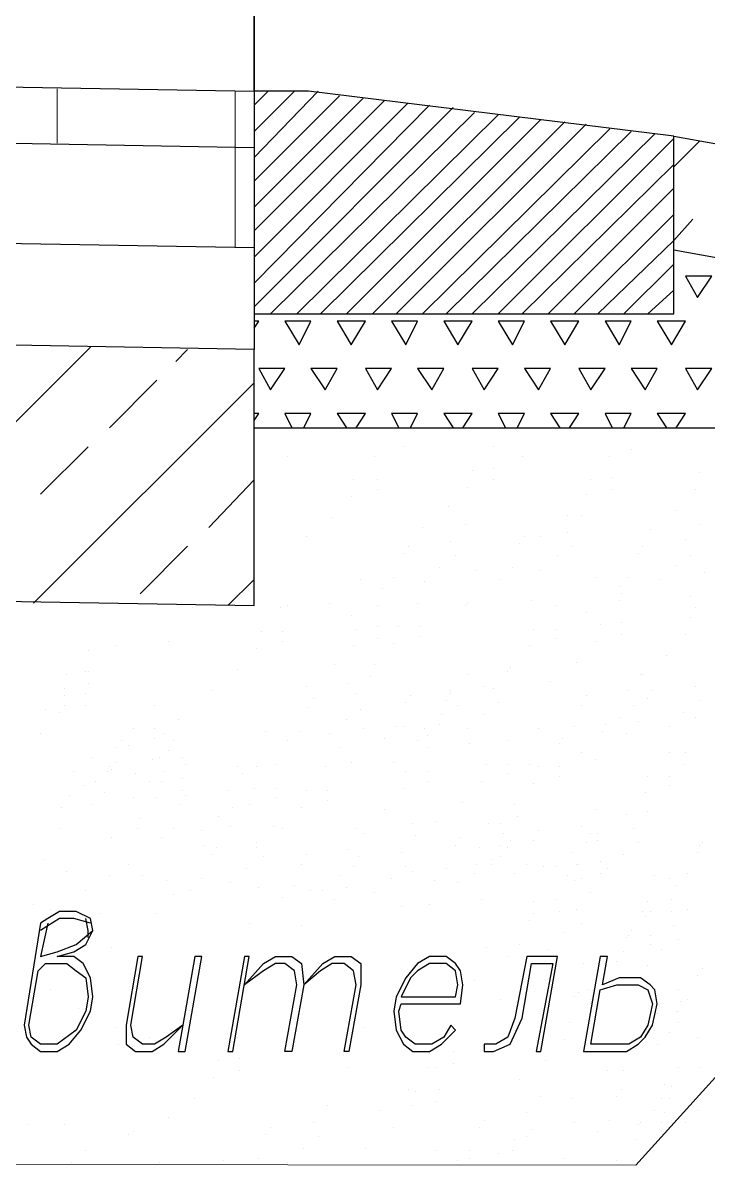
# Model space of a CAD drawing. Header units: millimetres. Extents: x 4241 to 6572, y 870 to 1291.
# Drawn here: x 5144.99 to 5157.22, y 920.87 to 941.26 of the extents above; entities that cross this region are included whole.
import ezdxf

# ---------------------------------------------------------------- set-up
doc = ezdxf.new("R2010")
doc.units = ezdxf.units.MM
doc.layers.add('PDF _0', color=7, linetype='Continuous')
doc.layers.add('PDF _ОВПД_Основная линия', color=7, linetype='Continuous')

msp = doc.modelspace()

# ---------------------------------------------------------------- linework, layer by layer
at = {"layer": 'PDF _0', "color": 5, "lineweight": 25}
msp.add_lwpolyline([(5149.1171, 956.047), (5149.1171, 940.0444)], close=True, dxfattribs=at)
at = {"layer": 'PDF _0', "color": 5, "lineweight": 18}
msp.add_lwpolyline([(5149.1171, 940.1291), (5149.1595, 950.3741)], dxfattribs=at)
at = {"layer": 'PDF _0', "lineweight": 18}
for points in [[(5145.6034, 939.1131), (5145.6034, 940.0868)], [(5148.7785, 937.2503), (5148.7785, 939.0707), (5148.7785, 940.0444)], [(5149.1171, 940.0444), (5149.1171, 937.6314)], [(5156.6104, 938.6897), (5157.0761, 939.1554)], [(5156.6104, 937.3773), (5156.9491, 937.7584)], [(5141.7086, 930.9848), (5146.196, 935.4723)], [(5147.7201, 935.2183), (5147.9318, 935.4299)], [(5145.18, 930.9001), (5149.1171, 934.8373)], [(5146.5347, 934.0329), (5147.3814, 934.8796)], [(5145.307, 932.8475), (5146.1537, 933.6942)], [(5148.3128, 932.2548), (5149.1171, 933.1015)], [(5147.0851, 931.0695), (5147.9318, 931.9162)], [(5148.6515, 930.8578), (5149.1171, 931.3235)], [(5112.4552, 920.9091), (5155.933, 920.8668)]]:
    msp.add_lwpolyline(points, dxfattribs=at)
at = {"layer": 'PDF _0', "lineweight": 30}
msp.add_lwpolyline([(5149.1171, 940.0444), (5149.1171, 935.8533)], dxfattribs=at)
at = {"layer": 'PDF _0', "lineweight": 25}
for points in [[(5149.1171, 939.7904), (5149.3712, 940.0444)], [(5149.1171, 939.3247), (5149.8368, 940.0444)], [(5149.1171, 938.8591), (5150.2602, 940.0444)], [(5149.1171, 938.4357), (5150.6412, 939.9598)], [(5149.1171, 937.97), (5151.0645, 939.9174)], [(5149.1171, 937.5467), (5151.4456, 939.8751)], [(5149.1171, 937.081), (5151.8689, 939.8328)], [(5149.1171, 936.6153), (5152.2499, 939.7904)], [(5149.1171, 936.192), (5152.6733, 939.7481)], [(5149.4135, 936.065), (5153.0543, 939.6634)], [(5149.8792, 936.065), (5153.4776, 939.6211)], [(5150.3025, 936.065), (5153.8586, 939.5788)], [(5150.7682, 936.065), (5154.2397, 939.5364)], [(5151.2339, 936.065), (5154.663, 939.4941)], [(5151.6572, 936.065), (5155.044, 939.4517)], [(5152.1229, 936.065), (5155.4674, 939.3671)], [(5152.5463, 936.065), (5155.8484, 939.3247)], [(5153.0119, 936.065), (5156.2717, 939.2824)], [(5153.4776, 936.065), (5156.6104, 939.1977)], [(5153.901, 936.065), (5156.6104, 938.7321)], [(5154.3667, 936.065), (5156.6104, 938.3087)], [(5154.8323, 936.065), (5156.6104, 937.843)], [(5155.2557, 936.065), (5156.6104, 937.3773)], [(5155.7214, 936.065), (5156.6104, 936.954)], [(5156.1447, 936.065), (5156.6104, 936.4883)], [(5156.6104, 936.065), (5156.6104, 936.065)], [(5149.1171, 935.811), (5149.2018, 935.938), (5149.1171, 935.938)], [(5149.1171, 934.1599), (5149.2018, 934.2869), (5149.1171, 934.2869)], [(5150.0062, 934.0329), (5150.1332, 934.2869), (5149.6675, 934.2869), (5149.7945, 934.0329)], [(5150.9375, 934.0329), (5151.1069, 934.2869), (5150.5989, 934.2869), (5150.7682, 934.0329)], [(5151.9112, 934.0329), (5152.0382, 934.2869), (5151.5726, 934.2869), (5151.6996, 934.0329)], [(5152.8426, 934.0329), (5153.0119, 934.2869), (5152.5039, 934.2869), (5152.6733, 934.0329)], [(5153.8163, 934.0329), (5153.9433, 934.2869), (5153.4776, 934.2869), (5153.6046, 934.0329)], [(5154.7477, 934.0329), (5154.917, 934.2869), (5154.409, 934.2869), (5154.5783, 934.0329)], [(5155.7214, 934.0329), (5155.8484, 934.2869), (5155.3827, 934.2869), (5155.5097, 934.0329)], [(5156.6527, 934.0329), (5156.8221, 934.2869), (5156.3141, 934.2869), (5156.4834, 934.0329)], [(5155.933, 920.8668), (5164.781, 930.6461)], [(5146.196, 925.1849), (5145.8997, 925.2696), (5145.6457, 925.2696), (5145.307, 925.0579)], [(5145.434, 925.1849), (5145.307, 924.5922), (5145.6034, 924.6769), (5145.942, 924.8039), (5146.2384, 925.0579)], [(5146.1537, 924.9309), (5146.1537, 925.0579), (5146.1114, 925.2696)]]:
    msp.add_lwpolyline(points, dxfattribs=at)
for points in [[(5157.2878, 936.7423), (5156.8221, 936.7423), (5157.0338, 936.3613)], [(5150.1332, 935.938), (5149.6675, 935.938), (5149.9215, 935.5146)], [(5151.1069, 935.938), (5150.5989, 935.938), (5150.8529, 935.5146)], [(5152.0382, 935.938), (5151.5726, 935.938), (5151.8266, 935.5146)], [(5153.0119, 935.938), (5152.5039, 935.938), (5152.7579, 935.5146)], [(5153.9433, 935.938), (5153.4776, 935.938), (5153.7316, 935.5146)], [(5154.917, 935.938), (5154.409, 935.938), (5154.663, 935.5146)], [(5155.8484, 935.938), (5155.3827, 935.938), (5155.6367, 935.5146)], [(5156.8221, 935.938), (5156.3141, 935.938), (5156.5681, 935.5146)], [(5149.6675, 935.0913), (5149.2018, 935.0913), (5149.4135, 934.7103)], [(5150.5989, 935.0913), (5150.1332, 935.0913), (5150.3872, 934.7103)], [(5151.5726, 935.0913), (5151.1069, 935.0913), (5151.3186, 934.7103)], [(5152.5039, 935.0913), (5152.0382, 935.0913), (5152.2923, 934.7103)], [(5153.4776, 935.0913), (5153.0119, 935.0913), (5153.2236, 934.7103)], [(5154.409, 935.0913), (5153.9433, 935.0913), (5154.1973, 934.7103)], [(5155.3827, 935.0913), (5154.917, 935.0913), (5155.1287, 934.7103)], [(5156.3141, 935.0913), (5155.8484, 935.0913), (5156.1024, 934.7103)], [(5157.2878, 935.0913), (5156.8221, 935.0913), (5157.0338, 934.7103)], [(5145.6034, 924.5922), (5145.8997, 924.6769), (5146.1114, 924.8039), (5146.2384, 925.0579), (5146.196, 925.2696), (5145.942, 925.3966), (5145.6457, 925.3966), (5145.434, 925.2696), (5145.307, 925.1849), (5145.0107, 923.3645), (5145.053, 923.1529), (5145.1377, 923.0258), (5145.307, 922.8988), (5145.6034, 922.8988), (5145.815, 923.0258), (5146.0267, 923.2799), (5146.196, 923.6185), (5146.2384, 923.8725), (5146.196, 924.2112), (5146.069, 924.4652), (5145.8997, 924.5922)], [(5147.8471, 923.3645), (5147.5508, 923.1529), (5147.3391, 923.0258), (5147.1274, 923.0258), (5146.9581, 923.1529), (5146.9157, 923.3645), (5147.1274, 924.5922), (5147.0427, 924.5922), (5146.8311, 923.3645), (5146.8311, 923.0258), (5147.0004, 922.8988), (5147.2968, 922.8988), (5147.5084, 923.0258), (5147.8471, 923.3645), (5147.7624, 922.8988), (5147.8894, 922.8988), (5148.1858, 924.5922), (5148.0588, 924.5922)], [(5148.7361, 922.8988), (5149.0325, 924.5922), (5148.9478, 924.5922), (5148.6515, 922.8988)], [(5149.7945, 922.8988), (5149.6675, 922.8988), (5149.8792, 924.0842), (5149.8368, 924.3382), (5149.6675, 924.4652), (5149.4982, 924.4652), (5149.2865, 924.3382), (5148.9478, 924.0842), (5149.2865, 924.4652), (5149.4982, 924.5922), (5149.7945, 924.5922), (5149.9638, 924.4652), (5150.0062, 924.0842)], [(5150.8105, 922.8988), (5150.7259, 922.8988), (5150.9375, 924.0842), (5150.8952, 924.3382), (5150.7259, 924.4652), (5150.5142, 924.4652), (5150.3025, 924.3382), (5150.0062, 924.0842), (5150.3449, 924.4652), (5150.5565, 924.5922), (5150.8529, 924.5922), (5151.0222, 924.4652), (5151.0222, 924.0842)], [(5151.7419, 923.7455), (5152.8003, 923.7455), (5152.8426, 924.0842), (5152.8003, 924.3382), (5152.7156, 924.4652), (5152.5463, 924.5922), (5152.2499, 924.5922), (5152.0382, 924.4652), (5151.8266, 924.2112), (5151.6572, 923.8725), (5151.6149, 923.6185), (5151.6572, 923.2799), (5151.7842, 923.0258), (5151.9536, 922.8988), (5152.2499, 922.8988), (5152.4616, 923.0258), (5152.7156, 923.2799), (5152.6309, 923.3645), (5152.5039, 923.1529), (5152.2923, 923.0258), (5151.9959, 923.0258), (5151.8266, 923.1529), (5151.7419, 923.2799), (5151.6996, 923.6185)], [(5154.155, 922.8988), (5154.2397, 922.8988), (5154.536, 924.5922), (5153.9856, 924.5922), (5153.774, 923.4915), (5153.647, 923.1529), (5153.4353, 923.0258), (5153.2236, 923.0258), (5153.2236, 922.8988), (5153.393, 922.8988), (5153.6893, 923.0258), (5153.901, 923.4915), (5154.0703, 924.4652), (5154.4513, 924.4652)], [(5155.298, 924.5922), (5155.0017, 922.8988), (5155.7637, 922.8988), (5155.9754, 923.0258), (5156.1024, 923.1529), (5156.2294, 923.3645), (5156.3141, 923.7455), (5156.2717, 923.9995), (5156.1871, 924.0842), (5156.0177, 924.2112), (5155.6367, 924.2112), (5155.3404, 924.0842), (5155.425, 924.5922)], [(5145.2647, 924.3382), (5145.3917, 924.4652), (5145.7727, 924.4652), (5145.942, 924.3382), (5146.1114, 924.2112), (5146.1537, 923.8725), (5146.1114, 923.6185), (5145.942, 923.2799), (5145.6034, 923.0258), (5145.307, 923.0258), (5145.1377, 923.1529), (5145.0953, 923.3645)], [(5152.7156, 923.8725), (5152.7579, 924.0842), (5152.7156, 924.3382), (5152.5463, 924.4652), (5152.2499, 924.4652), (5152.0382, 924.3382), (5151.9112, 924.2112), (5151.7419, 923.8725)], [(5155.298, 923.9995), (5155.5944, 924.0842), (5155.9754, 924.0842), (5156.1447, 923.9995), (5156.2294, 923.7455), (5156.1447, 923.3645), (5156.0177, 923.1529), (5155.806, 923.0258), (5155.1287, 923.0258)]]:
    msp.add_lwpolyline(points, close=True, dxfattribs=at)
at = {"layer": 'PDF _0', "lineweight": 9}
for points in [[(5149.7098, 933.5249), (5149.7098, 933.5249)], [(5151.2762, 933.5249), (5151.2762, 933.5249)], [(5151.7842, 933.6942), (5151.7842, 933.6942)], [(5153.393, 933.6942), (5153.393, 933.6942)], [(5153.901, 933.5249), (5153.901, 933.5249)], [(5155.4674, 933.5249), (5155.4674, 933.5249)], [(5155.8484, 933.6519), (5155.8484, 933.6519)], [(5153.393, 933.3132), (5153.393, 933.3132)], [(5150.8952, 933.1015), (5150.8952, 933.1015)], [(5151.3186, 933.1015), (5151.3186, 933.1015)], [(5153.0119, 933.2709), (5153.0119, 933.2709)], [(5153.393, 933.1015), (5153.393, 933.1015)], [(5155.1287, 933.1015), (5155.1287, 933.1015)], [(5155.5097, 933.1439), (5155.5097, 933.1439)], [(5157.0761, 933.2285), (5157.0761, 933.2285)], [(5151.3186, 932.9322), (5151.3186, 932.9322)], [(5152.9273, 932.9745), (5152.9273, 932.9745)], [(5155.5097, 932.9322), (5155.5097, 932.9322)], [(5156.9914, 932.9322), (5156.9914, 932.9322)], [(5150.8529, 932.8052), (5150.8529, 932.8052)], [(5155.044, 932.8475), (5155.044, 932.8475)], [(5152.5886, 932.6358), (5152.5886, 932.6358)], [(5156.6527, 932.5512), (5156.6527, 932.5512)], [(5150.5142, 932.4242), (5150.5142, 932.4242)], [(5152.8849, 932.2972), (5152.8849, 932.2972)], [(5154.7053, 932.4665), (5154.7053, 932.4665)], [(5154.9593, 932.4665), (5154.9593, 932.4665)], [(5157.0761, 932.2972), (5157.0761, 932.2972)], [(5150.0485, 932.0855), (5150.0485, 932.0855)], [(5152.1229, 932.2548), (5152.1229, 932.2548)], [(5153.9433, 932.0855), (5153.9433, 932.0855)], [(5154.2397, 932.0855), (5154.2397, 932.0855)], [(5154.7053, 932.1702), (5154.7053, 932.1702)], [(5156.1871, 932.2125), (5156.1871, 932.2125)], [(5151.8689, 931.9162), (5151.8689, 931.9162)], [(5152.6309, 932.0008), (5152.6309, 932.0008)], [(5153.8586, 931.9585), (5153.8586, 931.9585)], [(5154.79, 931.9162), (5154.79, 931.9162)], [(5156.0601, 931.9162), (5156.0601, 931.9162)], [(5156.8221, 932.0432), (5156.8221, 932.0432)], [(5151.7842, 931.7891), (5151.7842, 931.7891)], [(5152.7156, 931.7468), (5152.7156, 931.7468)], [(5154.536, 931.7468), (5154.536, 931.7468)], [(5155.9754, 931.7891), (5155.9754, 931.7891)], [(5156.9067, 931.7468), (5156.9067, 931.7468)], [(5152.4193, 931.5351), (5152.4193, 931.5351)], [(5153.0966, 931.4928), (5153.0966, 931.4928)], [(5153.7316, 931.5351), (5153.7316, 931.5351)], [(5154.2397, 931.4928), (5154.2397, 931.4928)], [(5156.6527, 931.5775), (5156.6527, 931.5775)], [(5151.0222, 931.3235), (5151.0222, 931.3235)], [(5151.6149, 931.3658), (5151.6149, 931.3658)], [(5152.1653, 931.2811), (5152.1653, 931.2811)], [(5153.52, 931.3235), (5153.52, 931.3235)], [(5155.2134, 931.3658), (5155.2134, 931.3658)], [(5155.806, 931.3658), (5155.806, 931.3658)], [(5156.3564, 931.3235), (5156.3564, 931.3235)], [(5157.1608, 931.4505), (5157.1608, 931.4505)], [(5151.4032, 931.1541), (5151.4032, 931.1541)], [(5155.6367, 931.1965), (5155.6367, 931.1965)], [(5155.679, 931.0695), (5155.679, 931.0695)], [(5149.7098, 930.8578), (5149.7098, 930.8578)], [(5150.4719, 930.9001), (5150.4719, 930.9001)], [(5151.3186, 930.8578), (5151.3186, 930.8578)], [(5152.0382, 930.9001), (5152.0382, 930.9001)], [(5152.8849, 930.8578), (5152.8849, 930.8578)], [(5152.9273, 930.9001), (5152.9273, 930.9001)], [(5154.0703, 930.9425), (5154.0703, 930.9425)], [(5154.4937, 930.8578), (5154.4937, 930.8578)], [(5155.6367, 930.9425), (5155.6367, 930.9425)], [(5156.9067, 931.0271), (5156.9067, 931.0271)], [(5148.0164, 930.8154), (5148.0164, 930.8154)], [(5149.5828, 930.8154), (5149.5828, 930.8154)], [(5150.8529, 930.6884), (5150.8529, 930.6884)], [(5155.044, 930.7308), (5155.044, 930.7308)], [(5156.9914, 930.8154), (5156.9914, 930.8154)], [(5151.3186, 930.4768), (5151.3186, 930.4768)], [(5151.6996, 930.4768), (5151.6996, 930.4768)], [(5152.0806, 930.4768), (5152.0806, 930.4768)], [(5155.298, 930.5191), (5155.298, 930.5191)], [(5155.679, 930.5614), (5155.679, 930.5614)], [(5156.9067, 930.6461), (5156.9067, 930.6461)], [(5149.2442, 930.3921), (5149.2442, 930.3921)], [(5149.6252, 930.3921), (5149.6252, 930.3921)], [(5150.9375, 930.4344), (5150.9375, 930.4344)], [(5151.3186, 930.2651), (5151.3186, 930.2651)], [(5152.0806, 930.3074), (5152.0806, 930.3074)], [(5154.1127, 930.4344), (5154.1127, 930.4344)], [(5154.4937, 930.4344), (5154.4937, 930.4344)], [(5154.4937, 930.2651), (5154.4937, 930.2651)], [(5155.679, 930.3498), (5155.679, 930.3498)], [(5156.8221, 930.3498), (5156.8221, 930.3498)], [(5146.1537, 930.0534), (5146.1537, 930.0534)], [(5146.6617, 930.1381), (5146.6617, 930.1381)], [(5147.5931, 930.2228), (5147.5931, 930.2228)], [(5149.1595, 930.0958), (5149.1595, 930.0958)], [(5149.6252, 930.2228), (5149.6252, 930.2228)], [(5150.8952, 930.1381), (5150.8952, 930.1381)], [(5151.6149, 930.1804), (5151.6149, 930.1804)], [(5154.028, 930.1381), (5154.028, 930.1381)], [(5155.2134, 930.2228), (5155.2134, 930.2228)], [(5154.8747, 929.8417), (5154.8747, 929.8417)], [(5156.4834, 929.9688), (5156.4834, 929.9688)], [(5146.1114, 929.6724), (5146.1114, 929.6724)], [(5146.1537, 929.6724), (5146.1537, 929.6724)], [(5148.8208, 929.7147), (5148.8208, 929.7147)], [(5150.5565, 929.7994), (5150.5565, 929.7994)], [(5151.2762, 929.7994), (5151.2762, 929.7994)], [(5153.647, 929.6724), (5153.647, 929.6724)], [(5153.6893, 929.7571), (5153.6893, 929.7571)], [(5145.7727, 929.6301), (5145.7727, 929.6301)], [(5146.1537, 929.4607), (5146.1537, 929.4607)], [(5150.8105, 929.4607), (5150.8105, 929.4607)], [(5151.1916, 929.5877), (5151.1916, 929.5877)], [(5152.9273, 929.6301), (5152.9273, 929.6301)], [(5154.409, 929.5031), (5154.409, 929.5031)], [(5156.0177, 929.6301), (5156.0177, 929.6301)], [(5156.0601, 929.6301), (5156.0601, 929.6301)], [(5145.7304, 929.3761), (5145.7304, 929.3761)], [(5145.7304, 929.2491), (5145.7304, 929.2491)], [(5146.1114, 929.2914), (5146.1114, 929.2914)], [(5148.3551, 929.3337), (5148.3551, 929.3337)], [(5150.0485, 929.4184), (5150.0485, 929.4184)], [(5150.9375, 929.2914), (5150.9375, 929.2914)], [(5151.9112, 929.2491), (5151.9112, 929.2491)], [(5152.6309, 929.3337), (5152.6309, 929.3337)], [(5152.6309, 929.2914), (5152.6309, 929.2914)], [(5153.2236, 929.4184), (5153.2236, 929.4184)], [(5153.393, 929.3761), (5153.393, 929.3761)], [(5155.044, 929.2491), (5155.044, 929.2491)], [(5155.806, 929.3337), (5155.806, 929.3337)], [(5156.2294, 929.3337), (5156.2294, 929.3337)], [(5156.9914, 929.4184), (5156.9914, 929.4184)], [(5145.7304, 929.0797), (5145.7304, 929.0797)], [(5146.1114, 929.0797), (5146.1114, 929.0797)], [(5147.3391, 929.0797), (5147.3391, 929.0797)], [(5150.0908, 929.0374), (5150.0908, 929.0374)], [(5150.1755, 929.2067), (5150.1755, 929.2067)], [(5151.8266, 929.1221), (5151.8266, 929.1221)], [(5152.5463, 929.1644), (5152.5463, 929.1644)], [(5152.7579, 929.0797), (5152.7579, 929.0797)], [(5153.4776, 929.1221), (5153.4776, 929.1221)], [(5154.9593, 929.0797), (5154.9593, 929.0797)], [(5155.8907, 929.0797), (5155.8907, 929.0797)], [(5156.1447, 929.2067), (5156.1447, 929.2067)], [(5157.0761, 929.1644), (5157.0761, 929.1644)], [(5145.3917, 928.9951), (5145.3917, 928.9951)], [(5145.6457, 928.9527), (5145.6457, 928.9527)], [(5147.7624, 928.8257), (5147.7624, 928.8257)], [(5150.7682, 928.8257), (5150.7682, 928.8257)], [(5151.0222, 928.9951), (5151.0222, 928.9951)], [(5152.4616, 928.9104), (5152.4616, 928.9104)], [(5153.2236, 928.9104), (5153.2236, 928.9104)], [(5155.6367, 928.868), (5155.6367, 928.868)], [(5156.7797, 928.9527), (5156.7797, 928.9527)], [(5156.9914, 928.868), (5156.9914, 928.868)], [(5146.9581, 928.6564), (5146.9581, 928.6564)], [(5147.3391, 928.6564), (5147.3391, 928.6564)], [(5149.3288, 928.614), (5149.3288, 928.614)], [(5149.9215, 928.614), (5149.9215, 928.614)], [(5151.0645, 928.6564), (5151.0645, 928.6564)], [(5151.6572, 928.6987), (5151.6572, 928.6987)], [(5151.7842, 928.6987), (5151.7842, 928.6987)], [(5152.1653, 928.6564), (5152.1653, 928.6564)], [(5152.4193, 928.741), (5152.4193, 928.741)], [(5152.9273, 928.6564), (5152.9273, 928.6564)], [(5154.1973, 928.6564), (5154.1973, 928.6564)], [(5154.8323, 928.6987), (5154.8323, 928.6987)], [(5155.3404, 928.614), (5155.3404, 928.614)], [(5155.3827, 928.741), (5155.3827, 928.741)], [(5155.9754, 928.7834), (5155.9754, 928.7834)], [(5156.5257, 928.6987), (5156.5257, 928.6987)], [(5145.307, 928.5717), (5145.307, 928.5717)], [(5146.7464, 928.4447), (5146.7464, 928.4447)], [(5147.3391, 928.487), (5147.3391, 928.487)], [(5147.5084, 928.5717), (5147.5084, 928.5717)], [(5147.6778, 928.4447), (5147.6778, 928.4447)], [(5149.7098, 928.4447), (5149.7098, 928.4447)], [(5150.4719, 928.5717), (5150.4719, 928.5717)], [(5151.4456, 928.487), (5151.4456, 928.487)], [(5152.0382, 928.4447), (5152.0382, 928.4447)], [(5152.2076, 928.5294), (5152.2076, 928.5294)], [(5153.647, 928.4447), (5153.647, 928.4447)], [(5154.6207, 928.487), (5154.6207, 928.487)], [(5155.7637, 928.5717), (5155.7637, 928.5717)], [(5146.6617, 928.3177), (5146.6617, 928.3177)], [(5146.8734, 928.36), (5146.8734, 928.36)], [(5147.5931, 928.2754), (5147.5931, 928.2754)], [(5150.6412, 928.3177), (5150.6412, 928.3177)], [(5152.2076, 928.3177), (5152.2076, 928.3177)], [(5152.9696, 928.4024), (5152.9696, 928.4024)], [(5154.5783, 928.4024), (5154.5783, 928.4024)], [(5154.9593, 928.233), (5154.9593, 928.233)], [(5156.5257, 928.233), (5156.5257, 928.233)], [(5156.8221, 928.233), (5156.8221, 928.233)], [(5146.2384, 928.1484), (5146.2384, 928.1484)], [(5146.6617, 928.0637), (5146.6617, 928.0637)], [(5147.2968, 928.106), (5147.2968, 928.106)], [(5147.4238, 928.1484), (5147.4238, 928.1484)], [(5147.8471, 928.1484), (5147.8471, 928.1484)], [(5147.8894, 928.0214), (5147.8894, 928.0214)], [(5149.4982, 928.0214), (5149.4982, 928.0214)], [(5150.8529, 928.0637), (5150.8529, 928.0637)], [(5151.6149, 928.0637), (5151.6149, 928.0637)], [(5153.266, 928.0214), (5153.266, 928.0214)], [(5153.647, 928.0214), (5153.647, 928.0214)], [(5154.028, 928.0214), (5154.028, 928.0214)], [(5155.2134, 928.106), (5155.2134, 928.106)], [(5156.7797, 928.0214), (5156.7797, 928.0214)], [(5145.8997, 927.8943), (5145.8997, 927.8943)], [(5146.4924, 927.8943), (5146.4924, 927.8943)], [(5146.5347, 927.979), (5146.5347, 927.979)], [(5146.5771, 927.9367), (5146.5771, 927.9367)], [(5147.0004, 927.852), (5147.0004, 927.852)], [(5147.5084, 927.8943), (5147.5084, 927.8943)], [(5148.8208, 927.979), (5148.8208, 927.979)], [(5148.9055, 927.852), (5148.9055, 927.852)], [(5149.1595, 927.979), (5149.1595, 927.979)], [(5150.3872, 927.979), (5150.3872, 927.979)], [(5151.8266, 927.8943), (5151.8266, 927.8943)], [(5152.2076, 927.8943), (5152.2076, 927.8943)], [(5153.647, 927.852), (5153.647, 927.852)], [(5154.1973, 927.979), (5154.1973, 927.979)], [(5154.5783, 927.979), (5154.5783, 927.979)], [(5154.5783, 927.8097), (5154.5783, 927.8097)], [(5156.1447, 927.8097), (5156.1447, 927.8097)], [(5156.5257, 927.8097), (5156.5257, 927.8097)], [(5146.069, 927.6403), (5146.069, 927.6403)], [(5146.2807, 927.725), (5146.2807, 927.725)], [(5147.2544, 927.725), (5147.2544, 927.725)], [(5147.4661, 927.725), (5147.4661, 927.725)], [(5147.8471, 927.7673), (5147.8471, 927.7673)], [(5149.1171, 927.598), (5149.1171, 927.598)], [(5149.4982, 927.598), (5149.4982, 927.598)], [(5151.7842, 927.598), (5151.7842, 927.598)], [(5152.2076, 927.725), (5152.2076, 927.725)], [(5153.1813, 927.725), (5153.1813, 927.725)], [(5154.1127, 927.6827), (5154.1127, 927.6827)], [(5156.5257, 927.6403), (5156.5257, 927.6403)], [(5145.815, 927.471), (5145.815, 927.471)], [(5146.4501, 927.5133), (5146.4501, 927.5133)], [(5146.9581, 927.4287), (5146.9581, 927.4287)], [(5147.3814, 927.4287), (5147.3814, 927.4287)], [(5147.8471, 927.5557), (5147.8471, 927.5557)], [(5147.8894, 927.471), (5147.8894, 927.471)], [(5148.6515, 927.5557), (5148.6515, 927.5557)], [(5149.4982, 927.4287), (5149.4982, 927.4287)], [(5150.0485, 927.5557), (5150.0485, 927.5557)], [(5150.4295, 927.5557), (5150.4295, 927.5557)], [(5156.1024, 927.5133), (5156.1024, 927.5133)], [(5145.688, 927.2593), (5145.688, 927.2593)], [(5146.2384, 927.3017), (5146.2384, 927.3017)], [(5147.8048, 927.3017), (5147.8048, 927.3017)], [(5148.7361, 927.2593), (5148.7361, 927.2593)], [(5149.0325, 927.3017), (5149.0325, 927.3017)], [(5149.9638, 927.2593), (5149.9638, 927.2593)], [(5150.4295, 927.3863), (5150.4295, 927.3863)], [(5151.4456, 927.217), (5151.4456, 927.217)], [(5152.8426, 927.344), (5152.8426, 927.344)], [(5153.774, 927.3017), (5153.774, 927.3017)], [(5155.2134, 927.217), (5155.2134, 927.217)], [(5147.0851, 927.0477), (5147.0851, 927.0477)], [(5148.4821, 927.09), (5148.4821, 927.09)], [(5152.3769, 927.0053), (5152.3769, 927.0053)], [(5153.8163, 927.09), (5153.8163, 927.09)], [(5155.7637, 927.1323), (5155.7637, 927.1323)], [(5156.1447, 927.1747), (5156.1447, 927.1747)], [(5145.6457, 926.8783), (5145.6457, 926.8783)], [(5147.0427, 926.8783), (5147.0427, 926.8783)], [(5147.6778, 926.8783), (5147.6778, 926.8783)], [(5148.1858, 926.836), (5148.1858, 926.836)], [(5148.6938, 926.9206), (5148.6938, 926.9206)], [(5149.4558, 926.9206), (5149.4558, 926.9206)], [(5149.6252, 926.8783), (5149.6252, 926.8783)], [(5150.9375, 926.8783), (5150.9375, 926.8783)], [(5151.0645, 926.7936), (5151.0645, 926.7936)], [(5151.9536, 926.963), (5151.9536, 926.963)], [(5153.3083, 926.963), (5153.3083, 926.963)], [(5153.52, 926.963), (5153.52, 926.963)], [(5153.5623, 926.7936), (5153.5623, 926.7936)], [(5154.1973, 926.836), (5154.1973, 926.836)], [(5154.9593, 926.9206), (5154.9593, 926.9206)], [(5155.1287, 926.7936), (5155.1287, 926.7936)], [(5155.2557, 926.7936), (5155.2557, 926.7936)], [(5155.8907, 926.8783), (5155.8907, 926.8783)], [(5146.5771, 926.709), (5146.5771, 926.709)], [(5147.4661, 926.709), (5147.4661, 926.709)], [(5148.2281, 926.582), (5148.2281, 926.582)], [(5149.1595, 926.6243), (5149.1595, 926.6243)], [(5151.9959, 926.7513), (5151.9959, 926.7513)], [(5152.7156, 926.582), (5152.7156, 926.582)], [(5152.8003, 926.709), (5152.8003, 926.709)], [(5153.52, 926.582), (5153.52, 926.582)], [(5153.6893, 926.6666), (5153.6893, 926.6666)], [(5154.1127, 926.6666), (5154.1127, 926.6666)], [(5155.044, 926.6243), (5155.044, 926.6243)], [(5155.044, 926.6243), (5155.044, 926.6243)], [(5155.2557, 926.6666), (5155.2557, 926.6666)], [(5155.9754, 926.6243), (5155.9754, 926.6243)], [(5157.0761, 926.582), (5157.0761, 926.582)], [(5157.1184, 926.6243), (5157.1184, 926.6243)], [(5148.3551, 926.4126), (5148.3551, 926.4126)], [(5148.4398, 926.5396), (5148.4398, 926.5396)], [(5149.1595, 926.5396), (5149.1595, 926.5396)], [(5149.2865, 926.3703), (5149.2865, 926.3703)], [(5150.0485, 926.4126), (5150.0485, 926.4126)], [(5150.8105, 926.4973), (5150.8105, 926.4973)], [(5150.9799, 926.3703), (5150.9799, 926.3703)], [(5151.7419, 926.455), (5151.7419, 926.455)], [(5153.139, 926.5396), (5153.139, 926.5396)], [(5153.52, 926.3703), (5153.52, 926.3703)], [(5153.647, 926.5396), (5153.647, 926.5396)], [(5154.79, 926.455), (5154.79, 926.455)], [(5155.7214, 926.4126), (5155.7214, 926.4126)], [(5157.0338, 926.455), (5157.0338, 926.455)], [(5145.3493, 926.328), (5145.3493, 926.328)], [(5146.8734, 926.2433), (5146.8734, 926.2433)], [(5149.9638, 926.2433), (5149.9638, 926.2433)], [(5150.8952, 926.201), (5150.8952, 926.201)], [(5150.8952, 926.201), (5150.8952, 926.201)], [(5151.8266, 926.201), (5151.8266, 926.201)], [(5153.0966, 926.2433), (5153.0966, 926.2433)], [(5153.3506, 926.328), (5153.3506, 926.328)], [(5153.3506, 926.2433), (5153.3506, 926.2433)], [(5153.9856, 926.2433), (5153.9856, 926.2433)], [(5154.282, 926.201), (5154.282, 926.201)], [(5154.4937, 926.201), (5154.4937, 926.201)], [(5154.8747, 926.2433), (5154.8747, 926.2433)], [(5154.917, 926.2433), (5154.917, 926.2433)], [(5155.298, 926.2856), (5155.298, 926.2856)], [(5145.7727, 926.1163), (5145.7727, 926.1163)], [(5146.5347, 926.0316), (5146.5347, 926.0316)], [(5147.1274, 926.0316), (5147.1274, 926.0316)], [(5148.1858, 925.9893), (5148.1858, 925.9893)], [(5148.9901, 926.1586), (5148.9901, 926.1586)], [(5150.6412, 926.0316), (5150.6412, 926.0316)], [(5151.5726, 925.9893), (5151.5726, 925.9893)], [(5151.9536, 926.1163), (5151.9536, 926.1163)], [(5152.5463, 926.1586), (5152.5463, 926.1586)], [(5153.0543, 926.074), (5153.0543, 926.074)], [(5153.774, 926.074), (5153.774, 926.074)], [(5154.7053, 926.0316), (5154.7053, 926.0316)], [(5154.9593, 925.9893), (5154.9593, 925.9893)], [(5155.298, 926.074), (5155.298, 926.074)], [(5155.425, 926.1586), (5155.425, 926.1586)], [(5156.2717, 926.0316), (5156.2717, 926.0316)], [(5156.5257, 925.9893), (5156.5257, 925.9893)], [(5156.8644, 926.074), (5156.8644, 926.074)], [(5146.1114, 925.7776), (5146.1114, 925.7776)], [(5147.5508, 925.9469), (5147.5508, 925.9469)], [(5147.9741, 925.7776), (5147.9741, 925.7776)], [(5148.6938, 925.9046), (5148.6938, 925.9046)], [(5149.2018, 925.8199), (5149.2018, 925.8199)], [(5149.8368, 925.8623), (5149.8368, 925.8623)], [(5150.1332, 925.7776), (5150.1332, 925.7776)], [(5150.3449, 925.7776), (5150.3449, 925.7776)], [(5150.7682, 925.8199), (5150.7682, 925.8199)], [(5152.3346, 925.9469), (5152.3346, 925.9469)], [(5152.7579, 925.9046), (5152.7579, 925.9046)], [(5154.8323, 925.9469), (5154.8323, 925.9469)], [(5156.6527, 925.8623), (5156.6527, 925.8623)], [(5147.6778, 925.6929), (5147.6778, 925.6929)], [(5149.6252, 925.6506), (5149.6252, 925.6506)], [(5150.5565, 925.6083), (5150.5565, 925.6083)], [(5151.2762, 925.7353), (5151.2762, 925.7353)], [(5153.1813, 925.6083), (5153.1813, 925.6083)], [(5154.1127, 925.5659), (5154.1127, 925.5659)], [(5154.4937, 925.6083), (5154.4937, 925.6083)], [(5155.1287, 925.7353), (5155.1287, 925.7353)], [(5156.1447, 925.5659), (5156.1447, 925.5659)], [(5156.5681, 925.6083), (5156.5681, 925.6083)], [(5145.18, 925.5236), (5145.18, 925.5236)], [(5145.4764, 925.4389), (5145.4764, 925.4389)], [(5146.3654, 925.3543), (5146.3654, 925.3543)], [(5147.3814, 925.3543), (5147.3814, 925.3543)], [(5151.7419, 925.4813), (5151.7419, 925.4813)], [(5152.2499, 925.5236), (5152.2499, 925.5236)], [(5154.1127, 925.3543), (5154.1127, 925.3543)], [(5154.5783, 925.3966), (5154.5783, 925.3966)], [(5154.8747, 925.4389), (5154.8747, 925.4389)], [(5156.0601, 925.3966), (5156.0601, 925.3966)], [(5156.1871, 925.3966), (5156.1871, 925.3966)], [(5156.5681, 925.3966), (5156.5681, 925.3966)], [(5156.8644, 925.4389), (5156.8644, 925.4389)], [(5149.0325, 925.1849), (5149.0325, 925.1849)], [(5154.028, 925.2273), (5154.028, 925.2273)], [(5154.028, 925.2273), (5154.028, 925.2273)], [(5154.9593, 925.1849), (5154.9593, 925.1849)], [(5156.1024, 925.3119), (5156.1024, 925.3119)], [(5149.9638, 925.1426), (5149.9638, 925.1426)], [(5154.663, 925.0156), (5154.663, 925.0156)], [(5155.806, 924.9732), (5155.806, 924.9732)], [(5155.8484, 925.0579), (5155.8484, 925.0579)], [(5156.1871, 924.9732), (5156.1871, 924.9732)], [(5156.6104, 925.1426), (5156.6104, 925.1426)], [(5146.5771, 924.7616), (5146.5771, 924.7616)], [(5153.266, 924.7616), (5153.266, 924.7616)], [(5153.8586, 924.8039), (5153.8586, 924.8039)], [(5155.7637, 924.9309), (5155.7637, 924.9309)], [(5155.7637, 924.9309), (5155.7637, 924.9309)], [(5156.1871, 924.8039), (5156.1871, 924.8039)], [(5156.6951, 924.8886), (5156.6951, 924.8886)], [(5153.647, 924.5922), (5153.647, 924.5922)], [(5154.3667, 924.7192), (5154.3667, 924.7192)], [(5155.298, 924.5499), (5155.298, 924.5499)], [(5155.7214, 924.6769), (5155.7214, 924.6769)], [(5156.3987, 924.7192), (5156.3987, 924.7192)], [(5155.0017, 924.4652), (5155.0017, 924.4652)], [(5155.5944, 924.5076), (5155.5944, 924.5076)], [(5156.1447, 924.4229), (5156.1447, 924.4229)], [(5157.1184, 924.3806), (5157.1184, 924.3806)], [(5146.2384, 924.2112), (5146.2384, 924.2112)], [(5153.0543, 924.1689), (5153.0543, 924.1689)], [(5155.3827, 924.2959), (5155.3827, 924.2959)], [(5155.3827, 924.2959), (5155.3827, 924.2959)], [(5157.0338, 924.2536), (5157.0338, 924.2536)], [(5145.4764, 923.9995), (5145.4764, 923.9995)], [(5154.917, 923.9572), (5154.917, 923.9572)], [(5155.0864, 923.9995), (5155.0864, 923.9995)], [(5156.6951, 923.9995), (5156.6951, 923.9995)], [(5153.52, 923.8302), (5153.52, 923.8302)], [(5154.8323, 923.8725), (5154.8323, 923.8725)], [(5155.1287, 923.8302), (5155.1287, 923.8302)], [(5156.2717, 923.8302), (5156.2717, 923.8302)], [(5156.7374, 923.7879), (5156.7374, 923.7879)], [(5156.8644, 923.8302), (5156.8644, 923.8302)], [(5145.9844, 923.6609), (5145.9844, 923.6609)], [(5156.2717, 923.7032), (5156.2717, 923.7032)], [(5156.3141, 923.5762), (5156.3141, 923.5762)], [(5156.6527, 923.6185), (5156.6527, 923.6185)], [(5156.6527, 923.6185), (5156.6527, 923.6185)], [(5156.6951, 923.6185), (5156.6951, 923.6185)], [(5146.6617, 923.3222), (5146.6617, 923.3222)], [(5151.0645, 923.3222), (5151.0645, 923.3222)], [(5152.6309, 923.3222), (5152.6309, 923.3222)], [(5154.7477, 923.4069), (5154.7477, 923.4069)], [(5155.1287, 923.4492), (5155.1287, 923.4492)], [(5156.6951, 923.4069), (5156.6951, 923.4069)], [(5147.2544, 923.1529), (5147.2544, 923.1529)], [(5148.8208, 923.1529), (5148.8208, 923.1529)], [(5154.663, 923.1105), (5154.663, 923.1105)], [(5155.1287, 923.2375), (5155.1287, 923.2375)], [(5155.8907, 923.1952), (5155.8907, 923.1952)], [(5156.1024, 923.1952), (5156.1024, 923.1952)], [(5156.2717, 923.2799), (5156.2717, 923.2799)], [(5156.5257, 923.2375), (5156.5257, 923.2375)], [(5157.0338, 923.1529), (5157.0338, 923.1529)], [(5146.7041, 923.0258), (5146.7041, 923.0258)], [(5155.933, 922.9412), (5155.933, 922.9412)], [(5156.3141, 923.0258), (5156.3141, 923.0258)], [(5148.4821, 922.7295), (5148.4821, 922.7295)], [(5148.8631, 922.7718), (5148.8631, 922.7718)], [(5152.2499, 922.8565), (5152.2499, 922.8565)], [(5152.6733, 922.8988), (5152.6733, 922.8988)], [(5154.3243, 922.7295), (5154.3243, 922.7295)], [(5148.8631, 922.5602), (5148.8631, 922.5602)], [(5150.8105, 922.6025), (5150.8105, 922.6025)], [(5152.2076, 922.6025), (5152.2076, 922.6025)], [(5152.3769, 922.6025), (5152.3769, 922.6025)], [(5152.6733, 922.6872), (5152.6733, 922.6872)], [(5155.425, 922.5602), (5155.425, 922.5602)], [(5155.7214, 922.5602), (5155.7214, 922.5602)], [(5156.6951, 922.6025), (5156.6951, 922.6025)], [(5157.0761, 922.6025), (5157.0761, 922.6025)], [(5148.3975, 922.4332), (5148.3975, 922.4332)], [(5153.8586, 922.3908), (5153.8586, 922.3908)], [(5156.4411, 922.3062), (5156.4411, 922.3062)], [(5151.8689, 922.2215), (5151.8689, 922.2215)], [(5151.9959, 922.1792), (5151.9959, 922.1792)], [(5152.4193, 922.2215), (5152.4193, 922.2215)], [(5154.2397, 922.0945), (5154.2397, 922.0945)], [(5155.5944, 922.0945), (5155.5944, 922.0945)], [(5155.679, 922.2215), (5155.679, 922.2215)], [(5156.5681, 922.2638), (5156.5681, 922.2638)], [(5157.2031, 922.2638), (5157.2031, 922.2638)], [(5148.0588, 922.0521), (5148.0588, 922.0521)], [(5150.4295, 921.9251), (5150.4295, 921.9251)], [(5151.9536, 921.9251), (5151.9536, 921.9251)], [(5152.3769, 922.0098), (5152.3769, 922.0098)], [(5154.79, 922.0521), (5154.79, 922.0521)], [(5156.3987, 922.0521), (5156.3987, 922.0521)], [(5156.5257, 922.0521), (5156.5257, 922.0521)], [(5147.5931, 921.7135), (5147.5931, 921.7135)], [(5151.3609, 921.8405), (5151.3609, 921.8405)], [(5153.9856, 921.7981), (5153.9856, 921.7981)], [(5156.2717, 921.8405), (5156.2717, 921.8405)], [(5156.4411, 921.7981), (5156.4411, 921.7981)], [(5157.0338, 921.8405), (5157.0338, 921.8405)], [(5145.0953, 921.5865), (5145.0953, 921.5865)], [(5145.7304, 921.5865), (5145.7304, 921.5865)], [(5149.4135, 921.5441), (5149.4135, 921.5441)], [(5150.1755, 921.6288), (5150.1755, 921.6288)], [(5151.6149, 921.5441), (5151.6149, 921.5441)], [(5153.139, 921.5441), (5153.139, 921.5441)], [(5153.2236, 921.6711), (5153.2236, 921.6711)], [(5154.0703, 921.5018), (5154.0703, 921.5018)], [(5154.8323, 921.6288), (5154.8323, 921.6288)], [(5155.4674, 921.6711), (5155.4674, 921.6711)], [(5155.9754, 921.5865), (5155.9754, 921.5865)], [(5156.0177, 921.6288), (5156.0177, 921.6288)], [(5156.3987, 921.6288), (5156.3987, 921.6288)], [(5156.8221, 921.6288), (5156.8221, 921.6288)], [(5146.8734, 921.4171), (5146.8734, 921.4171)], [(5146.9581, 921.4595), (5146.9581, 921.4595)], [(5149.3288, 921.4171), (5149.3288, 921.4171)], [(5150.2602, 921.3748), (5150.2602, 921.3748)], [(5153.774, 921.3325), (5153.774, 921.3325)], [(5153.9856, 921.3748), (5153.9856, 921.3748)], [(5155.2557, 921.4595), (5155.2557, 921.4595)], [(5155.933, 921.3325), (5155.933, 921.3325)], [(5156.3987, 921.4595), (5156.3987, 921.4595)], [(5146.1114, 921.1208), (5146.1114, 921.1208)], [(5150.0062, 921.1631), (5150.0062, 921.1631)], [(5151.1069, 921.1631), (5151.1069, 921.1631)], [(5152.3769, 921.1208), (5152.3769, 921.1208)], [(5152.9696, 921.1208), (5152.9696, 921.1208)], [(5153.4776, 921.0784), (5153.4776, 921.0784)], [(5153.7316, 921.1208), (5153.7316, 921.1208)], [(5156.2294, 921.2054), (5156.2294, 921.2054)], [(5145.8574, 920.9091), (5145.8574, 920.9091)], [(5147.4238, 920.9091), (5147.4238, 920.9091)], [(5148.5668, 920.9514), (5148.5668, 920.9514)], [(5149.2018, 920.9938), (5149.2018, 920.9938)], [(5149.7098, 920.9091), (5149.7098, 920.9091)], [(5152.7579, 920.9514), (5152.7579, 920.9514)], [(5152.8849, 920.8668), (5152.8849, 920.8668)], [(5152.9696, 920.9938), (5152.9696, 920.9938)], [(5154.663, 920.9938), (5154.663, 920.9938)], [(5155.5944, 920.9514), (5155.5944, 920.9514)]]:
    msp.add_lwpolyline(points, dxfattribs=at)
at = {"layer": 'PDF _ОВПД_Основная линия', "lineweight": 30}
for points in [[(5097.5534, 940.9335), (5149.1171, 940.0444), (5149.1171, 937.6314), (5149.1171, 935.4299), (5097.511, 936.3613)], [(5149.1171, 939.0284), (5097.5534, 939.9598)], [(5156.6104, 939.2401), (5163.9343, 937.9277)], [(5097.5534, 938.1394), (5149.1171, 937.2503)], [(5156.6104, 937.208), (5163.892, 935.8956)], [(5097.511, 931.7468), (5149.1171, 930.8578), (5149.1171, 935.4299)], [(5149.1171, 934.0329), (5161.7329, 934.0329)]]:
    msp.add_lwpolyline(points, dxfattribs=at)
msp.add_lwpolyline([(5156.6104, 936.065), (5156.6104, 939.2401), (5150.0908, 940.0444), (5149.1171, 940.0444), (5149.1171, 936.065)], close=True, dxfattribs=at)

doc.saveas('drawing.dxf')
